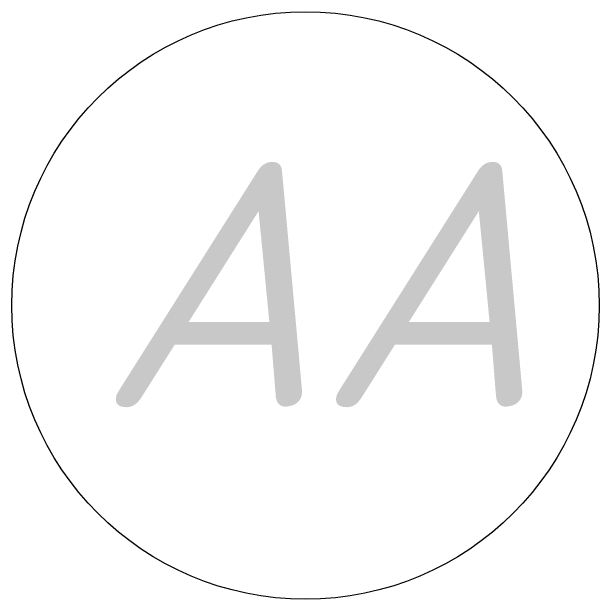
# Model space of a CAD drawing. Header units: millimetres. Extents: x 5993 to 95364, y 94667 to 143522.
# Drawn here: x 46619 to 47303, y 117527 to 118211 of the extents above; entities that cross this region are included whole.
import ezdxf

# ---------------------------------------------------------------- set-up
doc = ezdxf.new("R2010")
doc.units = ezdxf.units.MM
doc.layers.add('S-GRID-____-IDEN', color=7, linetype='Continuous', lineweight=9)
doc.styles.add('ISOCPEUR_I', font='isocpeui.ttf', dxfattribs={"height": 300})

# ---------------------------------------------------------------- blocks, each defined once
blk = doc.blocks.new('Ось сетки - Круг_Ø6_00__ISO-2_5_0_9K_-25732049-АР1_План отверстий 2 этажа в осях 1-64_А-ГГ')
at = {"layer": 'S-GRID-____-IDEN'}
blk.add_circle((0, 0), 3, dxfattribs=at)

msp = doc.modelspace()

# ---------------------------------------------------------------- block references
at = {"layer": 'S-GRID-____-IDEN', "lineweight": 15, "xscale": 113.929722309601, "yscale": 113.929722309601, "zscale": 113.929722309601, "rotation": 269.9999999999995}
msp.add_blockref('Ось сетки - Круг_Ø6_00__ISO-2_5_0_9K_-25732049-АР1_План отверстий 2 этажа в осях 1-64_А-ГГ', (46961.06, 117868.74), dxfattribs=at)

# ---------------------------------------------------------------- texts
at = {"layer": 'S-GRID-____-IDEN', "lineweight": 15, "insert": (46717.16, 118035.79), "char_height": 284.824, "width": 575.417, "attachment_point": 1, "style": 'ISOCPEUR_I'}
msp.add_mtext('АА', dxfattribs=at)

doc.saveas('drawing.dxf')
